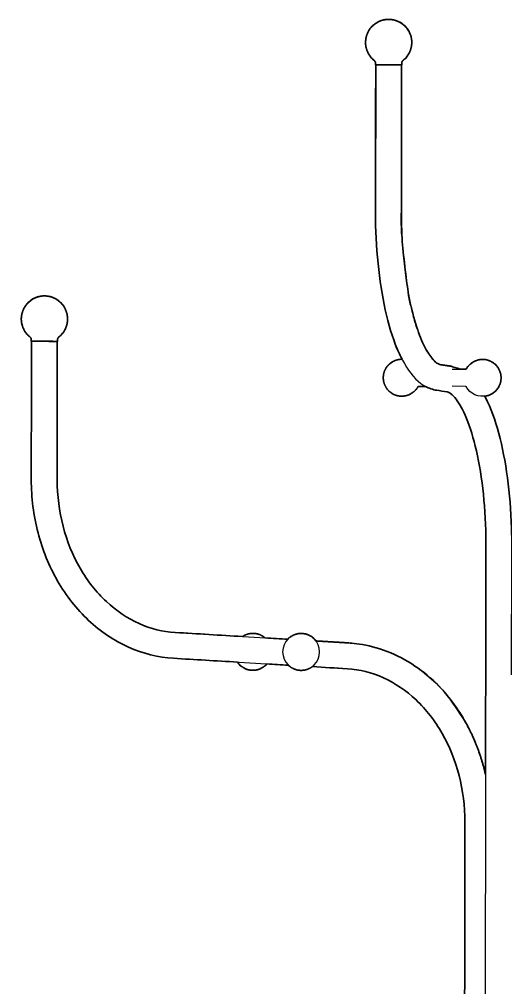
# Model space of a CAD drawing. Header units: millimetres. Extents: x 43 to 2212, y -454 to 621.
# Drawn here: x 528 to 791, y 94 to 619 of the extents above; entities that cross this region are included whole.
import ezdxf

# ---------------------------------------------------------------- set-up
doc = ezdxf.new("R2010")
doc.units = ezdxf.units.MM
doc.layers.add('Blocks', color=7, linetype='Continuous')
doc.layers.add('Blocks$Inner', color=7, linetype='Continuous', lineweight=25, true_color=0x007f00)
doc.layers.add('Blocks$Outline', color=7, linetype='Continuous', lineweight=35, true_color=0xff3f3f)

# ---------------------------------------------------------------- blocks, each defined once
blk = doc.blocks.new('Coat Tree Wall Rack Front')
at = {"layer": 'Blocks$Inner'}
for p, q in [((38.67, 631.39, 149.32), (38.56, 551.39, 149.32)), ((38.57, 631.49, 149.32), (38.57, 632.29, 149.32)), ((52.67, 631.37, 149.32), (52.56, 551.37, 149.32)), ((52.77, 632.27, 149.32), (52.77, 631.47, 149.32)), ((-147.69, 481.76, 149.32), (-147.69, 482.55, 149.32)), ((-133.49, 482.54, 149.32), (-133.49, 481.74, 149.32)), ((-147.59, 481.66, 149.32), (-147.69, 406.66, 149.32)), ((-133.59, 481.64, 149.32), (-133.69, 406.64, 149.32)), ((73.69, 469, 149.32), (79.35, 468.19, 149.32)), ((80.04, 466.49, 149.32), (87.36, 466.61, 149.32)), ((65.63, 457.24, 149.32), (61.91, 457.18, 149.32)), ((87.34, 457.14, 149.32), (80.02, 457.28, 149.32)), ((71.7, 455.15, 149.32), (77.35, 454.33, 149.32)), ((98.29, 371.39, 149.32), (97.58, -151.03, 149.32)), ((-69.83, 324, 149.32), (-8.94, 320.34, 149.32)), ((6.38, 319.41, 149.32), (24.19, 318.34, 149.32)), ((-70.67, 310.03, 149.32), (-8.62, 306.29, 149.32)), ((4.38, 305.51, 149.32), (23.35, 304.37, 149.32)), ((86.93, 221.41, 149.32), (86.41, -165.93, 149.32))]:
    blk.add_line(p, q, dxfattribs=at)
at = {"layer": 'Blocks$Inner', "extrusion": (0, 0, -1)}
blk.add_circle((1.67, 313.47, -149.32), 10, dxfattribs=at)
for centre, radius, start, end in [((-45.69, 643.47, -149.32), 12.5, 308.5681, 231.5882), ((140.57, 493.74, -149.32), 12.5, 308.5681, 231.5882), ((-52.77, 461.93, -149.32), 10, 209.1117, 90.9105), ((-96.5, 461.86, -149.32), 10, 27.728, 332.4458), ((-52.77, 461.93, -149.32), 10, 207.728, 209.1117), ((27.78, 313.53, -149.32), 10, 55.8955, 90), ((27.78, 313.53, -149.32), 10, 90, 130.9932), ((27.78, 313.53, -149.32), 10, 220.8292, 326.0595)]:
    blk.add_arc(centre, radius, start, end, dxfattribs=at)
at = {"layer": 'Blocks$Inner'}
for points, knots in [([(38.57, 632.29, 149.32), (38.57, 632.48, 149.32), (38.54, 632.68, 149.32), (38.42, 633.05, 149.32), (38.33, 633.22, 149.32), (38.12, 633.49, 149.32), (38.02, 633.6, 149.32), (37.9, 633.7, 149.32)], [25.359632, 25.359632, 25.359632, 25.359632, 25.943359, 25.943359, 26.516541, 26.516541, 26.971615, 26.971615, 26.971615, 26.971615]), ([(52.77, 631.47, 149.32), (52.77, 631.46, 149.32), (52.77, 631.45, 149.32), (52.76, 631.43, 149.32), (52.76, 631.42, 149.32), (52.75, 631.41, 149.32), (52.74, 631.4, 149.32), (52.73, 631.39, 149.32), (52.72, 631.39, 149.32), (52.71, 631.38, 149.32), (52.71, 631.38, 149.32), (52.7, 631.38, 149.32), (52.7, 631.38, 149.32), (52.69, 631.38, 149.32), (52.69, 631.38, 149.32), (52.69, 631.38, 149.32), (52.69, 631.38, 149.32), (52.68, 631.38, 149.32), (52.68, 631.38, 149.32), (52.68, 631.37, 149.32), (52.68, 631.37, 149.32), (52.68, 631.37, 149.32), (52.68, 631.37, 149.32), (52.67, 631.37, 149.32), (52.67, 631.37, 149.32), (52.67, 631.37, 149.32), (52.66, 631.37, 149.32), (52.63, 631.37, 149.32), (52.58, 631.37, 149.32), (52.34, 631.37, 149.32), (52.05, 631.37, 149.32), (51.26, 631.37, 149.32), (50.77, 631.38, 149.32), (49.64, 631.38, 149.32), (48.98, 631.38, 149.32), (47.6, 631.38, 149.32), (46.86, 631.38, 149.32), (45.38, 631.38, 149.32), (44.62, 631.38, 149.32), (43.18, 631.38, 149.32), (42.48, 631.39, 149.32), (41.23, 631.39, 149.32), (40.67, 631.39, 149.32), (39.74, 631.39, 149.32), (39.37, 631.39, 149.32), (38.85, 631.39, 149.32), (38.71, 631.39, 149.32), (38.67, 631.39, 149.32), (38.67, 631.39, 149.32), (38.67, 631.39, 149.32), (38.67, 631.39, 149.32), (38.67, 631.39, 149.32), (38.67, 631.39, 149.32), (38.66, 631.39, 149.32), (38.66, 631.39, 149.32), (38.66, 631.39, 149.32), (38.66, 631.39, 149.32), (38.65, 631.4, 149.32), (38.65, 631.4, 149.32), (38.65, 631.4, 149.32), (38.64, 631.4, 149.32), (38.64, 631.4, 149.32), (38.63, 631.4, 149.32), (38.62, 631.41, 149.32), (38.62, 631.41, 149.32), (38.6, 631.42, 149.32), (38.6, 631.43, 149.32), (38.58, 631.45, 149.32), (38.58, 631.46, 149.32), (38.57, 631.48, 149.32), (38.57, 631.49, 149.32), (38.57, 631.49, 149.32)], [2.406985, 2.406985, 2.406985, 2.406985, 2.439448, 2.439448, 2.471321, 2.471321, 2.503198, 2.503198, 2.518799, 2.518799, 2.533457, 2.533457, 2.543881, 2.543881, 2.549547, 2.549547, 2.557969, 2.557969, 2.567265, 2.567265, 2.583093, 2.583093, 2.6204, 2.6204, 2.732183, 2.732183, 3.06755, 3.06755, 4.076039, 4.076039, 6.354256, 6.354256, 8.583857, 8.583857, 10.814464, 10.814464, 13.044964, 13.044964, 15.27545, 15.27545, 17.505935, 17.505935, 19.736428, 19.736428, 21.966956, 21.966956, 24.197535, 24.197535, 24.319683, 24.319683, 24.380789, 24.380789, 24.397661, 24.397661, 24.410344, 24.410344, 24.421634, 24.421634, 24.431903, 24.431903, 24.440631, 24.440631, 24.45443, 24.45443, 24.477114, 24.477114, 24.507252, 24.507252, 24.539025, 24.539025, 24.56463, 24.56463, 24.56463, 24.56463]), ([(53.46, 633.68, 149.32), (53.3, 633.56, 149.32), (53.17, 633.41, 149.32), (52.96, 633.09, 149.32), (52.88, 632.91, 149.32), (52.79, 632.57, 149.32), (52.77, 632.42, 149.32), (52.77, 632.27, 149.32)], [88.717017, 88.717017, 88.717017, 88.717017, 89.300695, 89.300695, 89.873858, 89.873858, 90.328999, 90.328999, 90.328999, 90.328999]), ([(38.56, 551.39, 149.32), (38.57, 542.06, 149.32), (39.03, 532.73, 149.32), (40.82, 514.89, 149.32), (42.15, 506.38, 149.32), (45.6, 490.86, 149.32), (47.71, 483.85, 149.32), (52.69, 471.82, 149.32), (55.52, 466.77, 149.32), (62.38, 458.88, 149.32), (66.64, 455.88, 149.32), (71.7, 455.15, 149.32)], [80.000448, 80.000448, 80.000448, 80.000448, 80.304168, 80.304168, 80.607887, 80.607887, 80.911606, 80.911606, 81.215325, 81.215325, 81.519045, 81.519045, 81.519045, 81.519045]), ([(52.56, 551.37, 149.32), (52.57, 542.49, 149.32), (53.01, 533.62, 149.32), (54.7, 516.76, 149.32), (55.96, 508.77, 149.32), (59.13, 494.51, 149.32), (61.05, 488.23, 149.32), (65.14, 478.34, 149.32), (67.32, 474.63, 149.32), (71.03, 470.19, 149.32), (72.5, 469.34, 149.32), (73.44, 469.05, 149.32), (73.57, 469.02, 149.32), (73.69, 469, 149.32)], [79.999992, 79.999992, 79.999992, 79.999992, 80.303645, 80.303645, 80.607299, 80.607299, 80.910953, 80.910953, 81.201659, 81.201659, 81.467649, 81.467649, 81.51826, 81.51826, 81.51826, 81.51826]), ([(-147.69, 482.55, 149.32), (-147.69, 482.75, 149.32), (-147.72, 482.95, 149.32), (-147.84, 483.31, 149.32), (-147.93, 483.49, 149.32), (-148.14, 483.76, 149.32), (-148.24, 483.87, 149.32), (-148.36, 483.96, 149.32)], [25.359652, 25.359652, 25.359652, 25.359652, 25.943379, 25.943379, 26.516561, 26.516561, 26.971634, 26.971634, 26.971634, 26.971634]), ([(-132.8, 483.94, 149.32), (-132.96, 483.82, 149.32), (-133.09, 483.67, 149.32), (-133.3, 483.35, 149.32), (-133.38, 483.17, 149.32), (-133.47, 482.84, 149.32), (-133.49, 482.69, 149.32), (-133.49, 482.54, 149.32)], [88.717036, 88.717036, 88.717036, 88.717036, 89.300715, 89.300715, 89.873878, 89.873878, 90.329019, 90.329019, 90.329019, 90.329019]), ([(-133.49, 481.74, 149.32), (-133.49, 481.73, 149.32), (-133.49, 481.72, 149.32), (-133.5, 481.7, 149.32), (-133.5, 481.69, 149.32), (-133.51, 481.67, 149.32), (-133.52, 481.66, 149.32), (-133.53, 481.66, 149.32), (-133.54, 481.65, 149.32), (-133.55, 481.65, 149.32), (-133.55, 481.65, 149.32), (-133.56, 481.64, 149.32), (-133.56, 481.64, 149.32), (-133.57, 481.64, 149.32), (-133.57, 481.64, 149.32), (-133.57, 481.64, 149.32), (-133.57, 481.64, 149.32), (-133.58, 481.64, 149.32), (-133.58, 481.64, 149.32), (-133.58, 481.64, 149.32), (-133.58, 481.64, 149.32), (-133.58, 481.64, 149.32), (-133.58, 481.64, 149.32), (-133.59, 481.64, 149.32), (-133.59, 481.64, 149.32), (-133.59, 481.64, 149.32), (-133.6, 481.64, 149.32), (-133.63, 481.64, 149.32), (-133.68, 481.64, 149.32), (-133.92, 481.64, 149.32), (-134.21, 481.64, 149.32), (-135, 481.64, 149.32), (-135.49, 481.64, 149.32), (-136.62, 481.64, 149.32), (-137.28, 481.64, 149.32), (-138.66, 481.64, 149.32), (-139.4, 481.65, 149.32), (-140.88, 481.65, 149.32), (-141.64, 481.65, 149.32), (-143.08, 481.65, 149.32), (-143.78, 481.65, 149.32), (-145.02, 481.65, 149.32), (-145.59, 481.65, 149.32), (-146.52, 481.66, 149.32), (-146.89, 481.66, 149.32), (-147.41, 481.66, 149.32), (-147.55, 481.66, 149.32), (-147.59, 481.66, 149.32), (-147.59, 481.66, 149.32), (-147.59, 481.66, 149.32), (-147.59, 481.66, 149.32), (-147.59, 481.66, 149.32), (-147.59, 481.66, 149.32), (-147.6, 481.66, 149.32), (-147.6, 481.66, 149.32), (-147.6, 481.66, 149.32), (-147.6, 481.66, 149.32), (-147.61, 481.66, 149.32), (-147.61, 481.66, 149.32), (-147.61, 481.66, 149.32), (-147.62, 481.66, 149.32), (-147.62, 481.67, 149.32), (-147.63, 481.67, 149.32), (-147.64, 481.67, 149.32), (-147.64, 481.68, 149.32), (-147.66, 481.69, 149.32), (-147.66, 481.7, 149.32), (-147.68, 481.71, 149.32), (-147.68, 481.72, 149.32), (-147.69, 481.74, 149.32), (-147.69, 481.75, 149.32), (-147.69, 481.76, 149.32)], [2.406985, 2.406985, 2.406985, 2.406985, 2.439448, 2.439448, 2.471321, 2.471321, 2.503198, 2.503198, 2.518799, 2.518799, 2.533458, 2.533458, 2.543885, 2.543885, 2.54955, 2.54955, 2.55797, 2.55797, 2.567262, 2.567262, 2.583083, 2.583083, 2.620372, 2.620372, 2.732101, 2.732101, 3.067306, 3.067306, 4.075304, 4.075304, 6.353541, 6.353541, 8.583142, 8.583142, 10.813749, 10.813749, 13.044249, 13.044249, 15.274735, 15.274735, 17.50522, 17.50522, 19.735713, 19.735713, 21.966241, 21.966241, 24.19682, 24.19682, 24.319334, 24.319334, 24.380614, 24.380614, 24.397517, 24.397517, 24.410222, 24.410222, 24.421636, 24.421636, 24.431942, 24.431942, 24.440668, 24.440668, 24.454486, 24.454486, 24.477194, 24.477194, 24.507343, 24.507343, 24.539117, 24.539117, 24.56465, 24.56465, 24.56465, 24.56465]), ([(87.36, 466.61, 149.32), (87.46, 466.61, 149.32), (87.55, 466.63, 149.32), (87.68, 466.68, 149.32), (87.73, 466.71, 149.32), (87.76, 466.73, 149.32)], [7.3221807, 7.3221807, 7.3221807, 7.3221807, 7.4299602, 7.4299602, 7.5198005, 7.5198005, 7.5198005, 7.5198005]), ([(87.76, 466.73, 149.32), (87.76, 466.73, 149.32), (87.77, 466.73, 149.32), (87.8, 466.76, 149.32), (87.81, 466.76, 149.32), (87.79, 466.75, 149.32), (87.77, 466.72, 149.32), (87.72, 466.64, 149.32), (87.68, 466.59, 149.32), (87.64, 466.51, 149.32)], [7.5198005, 7.5198005, 7.5198005, 7.5198005, 7.5377396, 7.5377396, 7.645519, 7.645519, 7.7532985, 7.7532985, 7.8610779, 7.8610779, 7.8610779, 7.8610779]), ([(61.47, 457.03, 149.32), (61.47, 457.03, 149.32), (61.47, 457.03, 149.32), (61.48, 457.04, 149.32), (61.5, 457.06, 149.32), (61.55, 457.15, 149.32), (61.59, 457.2, 149.32), (61.62, 457.27, 149.32)], [4.0141217, 4.0141217, 4.0141217, 4.0141217, 4.0419839, 4.0419839, 4.1497633, 4.1497633, 4.2575428, 4.2575428, 4.2575428, 4.2575428]), ([(61.91, 457.18, 149.32), (61.81, 457.17, 149.32), (61.72, 457.15, 149.32), (61.57, 457.1, 149.32), (61.52, 457.07, 149.32), (61.47, 457.04, 149.32), (61.47, 457.03, 149.32), (61.47, 457.03, 149.32)], [3.7186456, 3.7186456, 3.7186456, 3.7186456, 3.826425, 3.826425, 3.9342045, 3.9342045, 4.0141217, 4.0141217, 4.0141217, 4.0141217]), ([(87.74, 457.02, 149.32), (87.72, 457.04, 149.32), (87.67, 457.07, 149.32), (87.54, 457.11, 149.32), (87.44, 457.13, 149.32), (87.34, 457.14, 149.32)], [61.3856399, 61.3856399, 61.3856399, 61.3856399, 61.4754803, 61.4754803, 61.5832597, 61.5832597, 61.5832597, 61.5832597]), ([(87.63, 457.23, 149.32), (87.67, 457.16, 149.32), (87.7, 457.11, 149.32), (87.76, 457.02, 149.32), (87.78, 457, 149.32), (87.79, 456.98, 149.32), (87.79, 456.99, 149.32), (87.76, 457.01, 149.32), (87.75, 457.02, 149.32), (87.74, 457.02, 149.32)], [61.0443625, 61.0443625, 61.0443625, 61.0443625, 61.1521419, 61.1521419, 61.2599214, 61.2599214, 61.3677008, 61.3677008, 61.3856399, 61.3856399, 61.3856399, 61.3856399]), ([(77.26, 454.35, 149.32), (77.99, 454.21, 149.32), (79.51, 453.51, 149.32), (83.24, 449.12, 149.32), (85.22, 445.9, 149.32), (89.08, 437.13, 149.32), (90.97, 431.44, 149.32), (94.25, 418.05, 149.32), (95.61, 410.28, 149.32), (97.55, 393.71, 149.32), (98.12, 384.92, 149.32), (98.28, 374.5, 149.32), (98.29, 372.95, 149.32), (98.29, 371.39, 149.32)], [87.261593, 87.261593, 87.261593, 87.261593, 87.559253, 87.559253, 87.824959, 87.824959, 88.113315, 88.113315, 88.416892, 88.416892, 88.720469, 88.720469, 88.77356, 88.77356, 88.77356, 88.77356]), ([(97.67, 451.93, 149.32), (97.85, 451.58, 149.32), (98.03, 451.24, 149.32), (100.94, 445.48, 149.32), (103.28, 439.06, 149.32), (107.22, 424.52, 149.32), (108.8, 416.41, 149.32), (111.13, 399.14, 149.32), (111.87, 389.98, 149.32), (112.25, 377.59, 149.32), (112.29, 374.48, 149.32), (112.29, 371.37, 149.32)], [0.538403, 0.538403, 0.538403, 0.538403, 0.558318, 0.558318, 0.8621, 0.8621, 1.165882, 1.165882, 1.469664, 1.469664, 1.570796, 1.570796, 1.570796, 1.570796]), ([(-147.69, 406.66, 149.32), (-147.67, 396.96, 149.32), (-146.44, 387.27, 149.32), (-141.62, 368.73, 149.32), (-138.03, 359.88, 149.32), (-128.79, 343.82, 149.32), (-123.13, 336.6, 149.32), (-110.17, 324.46, 149.32), (-102.88, 319.56, 149.32), (-87.31, 312.59, 149.32), (-79.03, 310.53, 149.32), (-70.67, 310.03, 149.32)], [75.000448, 75.000448, 75.000448, 75.000448, 75.30418, 75.30418, 75.607911, 75.607911, 75.911643, 75.911643, 76.215374, 76.215374, 76.519106, 76.519106, 76.519106, 76.519106]), ([(-133.69, 406.64, 149.32), (-133.67, 398.12, 149.32), (-132.58, 389.6, 149.32), (-128.36, 373.39, 149.32), (-125.24, 365.71, 149.32), (-117.29, 351.91, 149.32), (-112.48, 345.8, 149.32), (-101.66, 335.68, 149.32), (-95.67, 331.67, 149.32), (-83.07, 326.03, 149.32), (-76.47, 324.4, 149.32), (-69.83, 324, 149.32)], [74.999992, 74.999992, 74.999992, 74.999992, 75.303629, 75.303629, 75.607266, 75.607266, 75.910903, 75.910903, 76.214541, 76.214541, 76.518178, 76.518178, 76.518178, 76.518178]), ([(24.2, 318.34, 149.32), (32.55, 317.8, 149.32), (40.83, 315.71, 149.32), (56.38, 308.68, 149.32), (63.66, 303.74, 149.32), (76.57, 291.56, 149.32), (82.21, 284.31, 149.32), (91.41, 268.21, 149.32), (94.97, 259.35, 149.32), (97.63, 249.02, 149.32), (97.88, 247.96, 149.32), (98.12, 246.9, 149.32)], [17.845385, 17.845385, 17.845385, 17.845385, 18.149125, 18.149125, 18.452865, 18.452865, 18.756605, 18.756605, 19.060345, 19.060345, 19.094681, 19.094681, 19.094681, 19.094681]), ([(23.34, 304.37, 149.32), (29.98, 303.94, 149.32), (36.57, 302.27, 149.32), (49.15, 296.58, 149.32), (55.13, 292.54, 149.32), (65.92, 282.36, 149.32), (70.72, 276.22, 149.32), (78.62, 262.38, 149.32), (81.72, 254.69, 149.32), (85.88, 238.46, 149.32), (86.95, 229.94, 149.32), (86.93, 221.41, 149.32)], [19.005747, 19.005747, 19.005747, 19.005747, 19.309373, 19.309373, 19.612998, 19.612998, 19.916624, 19.916624, 20.220249, 20.220249, 20.523875, 20.523875, 20.523875, 20.523875])]:
    blk.add_open_spline(points, degree=3, knots=knots, dxfattribs=at)
for points, weights, knots in [([(48.57, 631.38, 149.32), (52.67, 631.38, 149.32), (52.67, 631.37, 149.32), (52.67, 631.37, 149.32), (45.67, 631.38, 149.32), (38.67, 631.39, 149.32), (38.67, 631.39, 149.32), (38.67, 631.4, 149.32), (42.77, 631.39, 149.32)], [0.881535409281, 0.78953876913, 1, 0.707106781187, 1, 0.707106781187, 1, 0.789538769159, 0.881535409255], [5.154475, 5.154475, 5.154475, 6.283185, 6.283185, 7.853982, 7.853982, 9.424778, 9.424778, 10.553489, 10.553489, 10.553489]), ([(41.08, 631.39, 149.32), (40.58, 631.39, 149.32), (40.58, 631.39, 149.32), (40.58, 631.39, 149.32), (40.86, 631.39, 149.32)], [0.878409547687, 0.913886631259, 1, 0.935066306601, 0.898923887752], [36.0918072, 36.0918072, 36.0918072, 36.5536361, 36.5536361, 36.9018777, 36.9018777, 36.9018777]), ([(47.26, 631.38, 149.32), (50.67, 631.38, 149.32), (50.67, 631.38, 149.32), (50.67, 631.38, 149.32), (45.67, 631.38, 149.32), (40.67, 631.39, 149.32), (40.67, 631.39, 149.32), (40.67, 631.39, 149.32), (45.67, 631.39, 149.32), (46.49, 631.39, 149.32), (47.26, 631.38, 149.32)], [0.900879176076, 0.770302559838, 1, 0.707106781187, 1, 0.707106781187, 1, 0.707106781187, 1, 0.936804221348, 0.900879176076], [1.909717, 1.909717, 1.909717, 3.141593, 3.141593, 4.712389, 4.712389, 6.283185, 6.283185, 7.853982, 7.853982, 8.192903, 8.192903, 8.192903]), ([(40.86, 631.39, 149.32), (40.91, 631.39, 149.32), (41.05, 631.39, 149.32), (41.06, 631.39, 149.32), (41.07, 631.39, 149.32)], [0.898923887654, 0.772040474674, 1, 0.980664577417, 0.963882020809], [36.901878, 36.901878, 36.901878, 38.124432, 38.124432, 38.228129, 38.228129, 38.228129]), ([(41.07, 631.39, 149.32), (41.09, 631.39, 149.32), (41.12, 631.39, 149.32), (41.62, 631.39, 149.32), (41.62, 631.39, 149.32), (41.62, 631.39, 149.32), (41.49, 631.39, 149.32)], [0.963882020812, 0.980664577418, 1, 0.707106781187, 1, 0.862663499448, 0.854120109643], [38.228129, 38.228129, 38.228129, 38.331826, 38.331826, 39.902622, 39.902622, 40.639162, 40.639162, 40.639162]), ([(41.31, 631.39, 149.32), (41.29, 631.39, 149.32), (41.26, 631.39, 149.32), (41.14, 631.39, 149.32), (41.08, 631.39, 149.32)], [0.928216334938, 0.958119805123, 1, 0.793220149814, 0.878409547781], [34.758235, 34.758235, 34.758235, 34.98284, 34.98284, 36.091807, 36.091807, 36.091807]), ([(41.82, 631.39, 149.32), (41.91, 631.39, 149.32), (41.91, 631.39, 149.32), (41.91, 631.39, 149.32), (41.41, 631.39, 149.32), (41.36, 631.39, 149.32), (41.31, 631.39, 149.32)], [0.859508689726, 0.883085294799, 1, 0.707106781187, 1, 0.958119805108, 0.928216334916], [32.335816, 32.335816, 32.335816, 32.962834, 32.962834, 34.53363, 34.53363, 34.758235, 34.758235, 34.758235]), ([(41.49, 631.39, 149.32), (41.44, 631.39, 149.32), (41.44, 631.39, 149.32), (41.44, 631.39, 149.32), (41.47, 631.39, 149.32)], [0.85412010627, 0.862663472336, 1, 0.886450343896, 0.860943179548], [40.639162, 40.639162, 40.639162, 41.375703, 41.375703, 41.984674, 41.984674, 41.984674]), ([(41.83, 631.39, 149.32), (41.78, 631.39, 149.32), (41.78, 631.39, 149.32), (41.78, 631.39, 149.32), (41.82, 631.39, 149.32)], [0.854612287426, 0.866006175459, 1, 0.88308535337, 0.859508713349], [30.990182, 30.990182, 30.990182, 31.708797, 31.708797, 32.335816, 32.335816, 32.335816]), ([(42.77, 631.39, 149.32), (44.16, 631.39, 149.32), (45.67, 631.39, 149.32), (46.81, 631.39, 149.32), (47.89, 631.38, 149.32)], [0.881535395713, 0.917567996538, 1, 0.936804237212, 0.900879194112], [10.5534887, 10.5534887, 10.5534887, 10.9955744, 10.9955744, 11.3344954, 11.3344954, 11.3344954]), ([(44.71, 631.39, 149.32), (44.72, 631.39, 149.32), (44.74, 631.39, 149.32), (44.87, 631.39, 149.32), (44.93, 631.39, 149.32)], [0.933506802431, 0.961761089368, 1, 0.789778423443, 0.881326286473], [42.741422, 42.741422, 42.741422, 42.946499, 42.946499, 44.073925, 44.073925, 44.073925]), ([(44.93, 631.39, 149.32), (45.06, 631.39, 149.32), (45.38, 631.39, 149.32), (45.74, 631.39, 149.32), (45.86, 631.39, 149.32)], [0.881326389485, 0.78977830517, 1, 0.768516354204, 0.902931778985], [44.073925, 44.073925, 44.073925, 45.201351, 45.201351, 46.442806, 46.442806, 46.442806]), ([(45.49, 631.38, 149.32), (45.45, 631.38, 149.32), (45.3, 631.38, 149.32), (45.29, 631.38, 149.32), (45.29, 631.38, 149.32)], [0.902931868023, 0.768516277536, 1, 0.984448058931, 0.970547660852], [28.896547, 28.896547, 28.896547, 30.138002, 30.138002, 30.221408, 30.221408, 30.221408]), ([(46.42, 631.38, 149.32), (46.29, 631.38, 149.32), (45.97, 631.38, 149.32), (45.6, 631.38, 149.32), (45.49, 631.38, 149.32)], [0.881326389415, 0.78977830525, 1, 0.768516354122, 0.90293177908], [26.527666, 26.527666, 26.527666, 27.655092, 27.655092, 28.896547, 28.896547, 28.896547]), ([(45.86, 631.39, 149.32), (45.9, 631.39, 149.32), (46.05, 631.39, 149.32), (46.05, 631.39, 149.32), (46.06, 631.39, 149.32)], [0.902931868023, 0.768516277535, 1, 0.984448058931, 0.970547660852], [46.442806, 46.442806, 46.442806, 47.684261, 47.684261, 47.767667, 47.767667, 47.767667]), ([(46.64, 631.38, 149.32), (46.62, 631.38, 149.32), (46.6, 631.38, 149.32), (46.48, 631.38, 149.32), (46.42, 631.38, 149.32)], [0.933506802431, 0.961761089368, 1, 0.789778423344, 0.88132628656], [25.195163, 25.195163, 25.195163, 25.40024, 25.40024, 26.527666, 26.527666, 26.527666]), ([(49.53, 631.38, 149.32), (49.44, 631.38, 149.32), (49.44, 631.38, 149.32), (49.44, 631.38, 149.32), (49.94, 631.38, 149.32), (49.99, 631.38, 149.32), (50.04, 631.38, 149.32)], [0.859508689714, 0.883085294768, 1, 0.707106781187, 1, 0.958119805142, 0.928216334965], [14.789557, 14.789557, 14.789557, 15.416575, 15.416575, 16.987371, 16.987371, 17.211976, 17.211976, 17.211976]), ([(49.52, 631.38, 149.32), (49.57, 631.38, 149.32), (49.57, 631.38, 149.32), (49.57, 631.38, 149.32), (49.53, 631.38, 149.32)], [0.854612287427, 0.86600617546, 1, 0.88308535337, 0.859508713349], [13.443923, 13.443923, 13.443923, 14.162538, 14.162538, 14.789557, 14.789557, 14.789557]), ([(50.28, 631.38, 149.32), (50.25, 631.38, 149.32), (50.23, 631.38, 149.32), (49.73, 631.38, 149.32), (49.73, 631.38, 149.32), (49.73, 631.38, 149.32), (49.86, 631.38, 149.32)], [0.963882020812, 0.980664577418, 1, 0.707106781187, 1, 0.862663499448, 0.854120109643], [20.68187, 20.68187, 20.68187, 20.785567, 20.785567, 22.356363, 22.356363, 23.092903, 23.092903, 23.092903]), ([(49.86, 631.38, 149.32), (49.91, 631.38, 149.32), (49.91, 631.38, 149.32), (49.91, 631.38, 149.32), (49.87, 631.38, 149.32)], [0.854120106285, 0.862663472457, 1, 0.886450343775, 0.860943179493], [23.092903, 23.092903, 23.092903, 23.829444, 23.829444, 24.438415, 24.438415, 24.438415]), ([(50.04, 631.38, 149.32), (50.06, 631.38, 149.32), (50.08, 631.38, 149.32), (50.21, 631.38, 149.32), (50.26, 631.38, 149.32)], [0.92821633479, 0.958119805019, 1, 0.793220149912, 0.8784095477], [17.211976, 17.211976, 17.211976, 17.436581, 17.436581, 18.545548, 18.545548, 18.545548]), ([(50.26, 631.38, 149.32), (50.76, 631.38, 149.32), (50.76, 631.38, 149.32), (50.76, 631.38, 149.32), (50.49, 631.38, 149.32)], [0.878409547743, 0.913886631327, 1, 0.935066306531, 0.898923887675], [18.5455484, 18.5455484, 18.5455484, 19.0073774, 19.0073774, 19.355619, 19.355619, 19.355619]), ([(50.49, 631.38, 149.32), (50.44, 631.38, 149.32), (50.3, 631.38, 149.32), (50.29, 631.38, 149.32), (50.28, 631.38, 149.32)], [0.898923887655, 0.772040474673, 1, 0.980664577417, 0.963882020811], [19.355619, 19.355619, 19.355619, 20.578174, 20.578174, 20.68187, 20.68187, 20.68187]), ([(-134.82, 481.64, 149.32), (-133.59, 481.64, 149.32), (-133.59, 481.64, 149.32), (-133.59, 481.64, 149.32), (-140.59, 481.65, 149.32), (-147.59, 481.66, 149.32), (-147.59, 481.66, 149.32), (-147.59, 481.66, 149.32), (-143.49, 481.66, 149.32)], [0.860760120053, 0.886040327881, 1, 0.707106781187, 1, 0.707106781187, 1, 0.789538769081, 0.881535409323], [5.672016, 5.672016, 5.672016, 6.283185, 6.283185, 7.853982, 7.853982, 9.424778, 9.424778, 10.553489, 10.553489, 10.553489]), ([(-145.63, 481.66, 149.32), (-145.63, 481.66, 149.32), (-145.63, 481.66, 149.32), (-145.63, 481.66, 149.32), (-145.51, 481.66, 149.32)], [0.950700213095, 0.972829636217, 1, 0.779751746228, 0.890745666558], [15.806997, 15.806997, 15.806997, 15.95294, 15.95294, 17.13598, 17.13598, 17.13598]), ([(-145.51, 481.66, 149.32), (-145.63, 481.66, 149.32), (-145.63, 481.66, 149.32), (-145.63, 481.66, 149.32), (-145.63, 481.66, 149.32)], [0.891448816099, 0.779057373402, 1, 0.973158865263, 0.951237247044], [17.13598, 17.13598, 17.13598, 18.320903, 18.320903, 18.464853, 18.464853, 18.464853]), ([(-136.47, 481.65, 149.32), (-135.59, 481.64, 149.32), (-135.59, 481.64, 149.32), (-135.59, 481.64, 149.32), (-140.59, 481.65, 149.32), (-145.59, 481.65, 149.32), (-145.59, 481.66, 149.32), (-145.59, 481.66, 149.32), (-140.59, 481.65, 149.32), (-137.96, 481.65, 149.32), (-136.47, 481.65, 149.32)], [0.860760120047, 0.886040327866, 1, 0.707106781187, 1, 0.707106781187, 1, 0.707106781187, 1, 0.82106645332, 0.860760120047], [2.530423, 2.530423, 2.530423, 3.141593, 3.141593, 4.712389, 4.712389, 6.283185, 6.283185, 7.853982, 7.853982, 8.813608, 8.813608, 8.813608]), ([(-145.5, 481.66, 149.32), (-145.19, 481.66, 149.32), (-145.19, 481.66, 149.32), (-145.19, 481.66, 149.32), (-145.51, 481.66, 149.32)], [0.891135534156, 0.779365942201, 1, 0.779057373423, 0.891448816078], [5.099917, 5.099917, 5.099917, 6.283185, 6.283185, 7.468108, 7.468108, 7.468108]), ([(-143.7, 481.66, 149.32), (-143.65, 481.66, 149.32), (-143.58, 481.66, 149.32), (-143.51, 481.66, 149.32), (-143.45, 481.66, 149.32)], [0.857012530973, 0.876060708959, 1, 0.87300658138, 0.856137449271], [19.227009, 19.227009, 19.227009, 19.8917, 19.8917, 20.57277, 20.57277, 20.57277]), ([(-143.45, 481.65, 149.32), (-143.5, 481.65, 149.32), (-143.57, 481.65, 149.32), (-143.64, 481.65, 149.32), (-143.69, 481.65, 149.32)], [0.856059297572, 0.872710153905, 1, 0.876357425823, 0.857104336736], [13.699256, 13.699256, 13.699256, 14.381916, 14.381916, 15.045015, 15.045015, 15.045015]), ([(-143.49, 481.66, 149.32), (-142.1, 481.66, 149.32), (-140.59, 481.65, 149.32), (-139.07, 481.65, 149.32), (-137.69, 481.65, 149.32)], [0.881535395747, 0.917567996576, 1, 0.917568027508, 0.881535422789], [10.5534887, 10.5534887, 10.5534887, 10.9955744, 10.9955744, 11.4376599, 11.4376599, 11.4376599]), ([(-143.45, 481.66, 149.32), (-143.32, 481.66, 149.32), (-143.14, 481.66, 149.32), (-142.64, 481.65, 149.32), (-142.64, 481.66, 149.32), (-142.64, 481.66, 149.32), (-142.65, 481.66, 149.32)], [0.856137436771, 0.873006534331, 1, 0.707106781187, 1, 0.969122417312, 0.944755228525], [20.57277, 20.57277, 20.57277, 21.25384, 21.25384, 22.824637, 22.824637, 22.990234, 22.990234, 22.990234]), ([(-142.64, 481.65, 149.32), (-142.63, 481.65, 149.32), (-142.63, 481.65, 149.32), (-142.63, 481.65, 149.32), (-143.13, 481.65, 149.32), (-143.31, 481.65, 149.32), (-143.45, 481.65, 149.32)], [0.94527227068, 0.96944954673, 1, 0.707106781187, 1, 0.8727101539, 0.856059297571], [11.281957, 11.281957, 11.281957, 11.4458, 11.4458, 13.016597, 13.016597, 13.699256, 13.699256, 13.699256]), ([(-142.65, 481.66, 149.32), (-142.65, 481.66, 149.32), (-142.65, 481.66, 149.32), (-142.65, 481.66, 149.32), (-142.52, 481.66, 149.32)], [0.944755168642, 0.969122379371, 1, 0.782845103579, 0.887693217202], [22.990234, 22.990234, 22.990234, 23.155832, 23.155832, 24.320441, 24.320441, 24.320441]), ([(-142.52, 481.65, 149.32), (-142.64, 481.65, 149.32), (-142.64, 481.65, 149.32), (-142.64, 481.65, 149.32), (-142.64, 481.65, 149.32)], [0.887990679119, 0.78253772935, 1, 0.969449546674, 0.945272270592], [9.951856, 9.951856, 9.951856, 11.118114, 11.118114, 11.281957, 11.281957, 11.281957]), ([(-142.52, 481.66, 149.32), (-141.59, 481.65, 149.32), (-140.59, 481.65, 149.32), (-139.58, 481.65, 149.32), (-138.66, 481.65, 149.32)], [0.887693217219, 0.924261677626, 1, 0.924569051872, 0.887990679153], [24.320441, 24.320441, 24.320441, 24.7266282, 24.7266282, 25.131167, 25.131167, 25.131167]), ([(-138.65, 481.65, 149.32), (-139.58, 481.65, 149.32), (-140.59, 481.65, 149.32), (-141.59, 481.65, 149.32), (-142.52, 481.65, 149.32)], [0.887693217198, 0.924261677604, 1, 0.924569051894, 0.887990679175], [41.8679424, 41.8679424, 41.8679424, 42.2741296, 42.2741296, 42.6786684, 42.6786684, 42.6786684]), ([(-138.66, 481.65, 149.32), (-138.53, 481.65, 149.32), (-138.53, 481.65, 149.32), (-138.53, 481.65, 149.32), (-138.53, 481.65, 149.32)], [0.887990679119, 0.78253772935, 1, 0.969449546675, 0.945272270593], [25.131167, 25.131167, 25.131167, 26.297425, 26.297425, 26.461268, 26.461268, 26.461268]), ([(-138.53, 481.65, 149.32), (-138.52, 481.65, 149.32), (-138.52, 481.65, 149.32), (-138.52, 481.65, 149.32), (-138.65, 481.65, 149.32)], [0.944755168639, 0.969122379369, 1, 0.78284510358, 0.887693217201], [40.537736, 40.537736, 40.537736, 40.703333, 40.703333, 41.867942, 41.867942, 41.867942]), ([(-138.53, 481.65, 149.32), (-138.54, 481.65, 149.32), (-138.54, 481.65, 149.32), (-138.54, 481.65, 149.32), (-138.04, 481.65, 149.32), (-137.86, 481.65, 149.32), (-137.73, 481.65, 149.32)], [0.945272270709, 0.969449546748, 1, 0.707106781187, 1, 0.872710153884, 0.856059297567], [26.461268, 26.461268, 26.461268, 26.625111, 26.625111, 28.195907, 28.195907, 28.878567, 28.878567, 28.878567]), ([(-137.72, 481.64, 149.32), (-137.86, 481.64, 149.32), (-138.03, 481.64, 149.32), (-138.53, 481.65, 149.32), (-138.53, 481.65, 149.32), (-138.53, 481.65, 149.32), (-138.53, 481.65, 149.32)], [0.856137436771, 0.873006534331, 1, 0.707106781187, 1, 0.969122417312, 0.944755228525], [38.120271, 38.120271, 38.120271, 38.801342, 38.801342, 40.372138, 40.372138, 40.537736, 40.537736, 40.537736]), ([(-137.73, 481.65, 149.32), (-137.67, 481.65, 149.32), (-137.6, 481.65, 149.32), (-137.53, 481.65, 149.32), (-137.48, 481.65, 149.32)], [0.856059297584, 0.872710153949, 1, 0.876357425779, 0.857104336722], [28.878567, 28.878567, 28.878567, 29.561227, 29.561227, 30.224326, 30.224326, 30.224326]), ([(-137.47, 481.64, 149.32), (-137.53, 481.64, 149.32), (-137.6, 481.64, 149.32), (-137.67, 481.64, 149.32), (-137.72, 481.64, 149.32)], [0.857012530966, 0.876060708936, 1, 0.873006581392, 0.856137449274], [36.77451, 36.77451, 36.77451, 37.439201, 37.439201, 38.120271, 38.120271, 38.120271]), ([(-135.67, 481.64, 149.32), (-135.99, 481.64, 149.32), (-135.99, 481.64, 149.32), (-135.99, 481.64, 149.32), (-135.67, 481.64, 149.32)], [0.891135534176, 0.779365942181, 1, 0.779057373442, 0.891448816058], [32.315291, 32.315291, 32.315291, 33.498559, 33.498559, 34.683482, 34.683482, 34.683482]), ([(-135.54, 481.64, 149.32), (-135.54, 481.64, 149.32), (-135.54, 481.64, 149.32), (-135.54, 481.64, 149.32), (-135.67, 481.64, 149.32)], [0.950700213138, 0.972829636243, 1, 0.779365942177, 0.89113553418], [30.986307, 30.986307, 30.986307, 31.132023, 31.132023, 32.315291, 32.315291, 32.315291]), ([(-135.67, 481.64, 149.32), (-135.54, 481.64, 149.32), (-135.54, 481.64, 149.32), (-135.54, 481.64, 149.32), (-135.54, 481.64, 149.32)], [0.891448816099, 0.779057373402, 1, 0.973158865264, 0.951237247045], [34.683482, 34.683482, 34.683482, 35.868405, 35.868405, 36.012355, 36.012355, 36.012355])]:
    blk.add_rational_spline(points, weights, degree=2, knots=knots, dxfattribs=at)
for points, weights in [([(41.47, 631.39, 149.32), (42.65, 631.39, 149.32), (44.71, 631.39, 149.32)], [0.860943152445, 0.829246258449, 0.93350680248]), ([(45.29, 631.38, 149.32), (43.2, 631.39, 149.32), (41.83, 631.39, 149.32)], [0.970547559176, 0.842423567141, 0.854612186699]), ([(46.06, 631.39, 149.32), (48.15, 631.38, 149.32), (49.52, 631.38, 149.32)], [0.970547559176, 0.842423567141, 0.854612186699]), ([(49.87, 631.38, 149.32), (48.69, 631.38, 149.32), (46.64, 631.38, 149.32)], [0.860943152445, 0.829246258449, 0.93350680248]), ([(47.89, 631.38, 149.32), (48.24, 631.38, 149.32), (48.57, 631.38, 149.32)], [0.900879176061, 0.889943925234, 0.88153540924]), ([(-143.69, 481.65, 149.32), (-145.35, 481.66, 149.32), (-145.63, 481.66, 149.32)], [0.857104336755, 0.834980207339, 0.950700213008]), ([(-145.63, 481.66, 149.32), (-145.35, 481.66, 149.32), (-143.7, 481.66, 149.32)], [0.951237247077, 0.835171275109, 0.857012530945]), ([(-137.69, 481.65, 149.32), (-135.92, 481.65, 149.32), (-134.82, 481.64, 149.32)], [0.881535409199, 0.839352727298, 0.86076012006]), ([(-137.48, 481.65, 149.32), (-135.82, 481.64, 149.32), (-135.54, 481.64, 149.32)], [0.857104336755, 0.834980207339, 0.950700213008]), ([(-135.54, 481.64, 149.32), (-135.82, 481.64, 149.32), (-137.47, 481.64, 149.32)], [0.951237247077, 0.835171275109, 0.857012530945]), ([(79.35, 468.19, 149.32), (79.41, 468.18, 149.32), (79.47, 468.17, 149.32)], [1, 0.996277247369, 0.992649129139]), ([(77.35, 454.33, 149.32), (77.28, 454.34, 149.32), (77.21, 454.35, 149.32)], [1, 0.995662101657, 0.9914526963]), ([(24.19, 318.34, 149.32), (24.19, 318.34, 149.32), (24.2, 318.34, 149.32)], [1, 0.999517251721, 0.99903609478]), ([(23.35, 304.37, 149.32), (23.34, 304.37, 149.32), (23.34, 304.37, 149.32)], [1, 0.9994359424, 0.998874057339])]:
    blk.add_rational_spline(points, weights, degree=2, dxfattribs=at)
for points in [[(79.47, 468.17, 149.32), (81.19, 467.89, 149.32), (82.86, 467.33, 149.32), (84.4, 466.56, 149.32)], [(77.21, 454.35, 149.32), (77.23, 454.35, 149.32), (77.24, 454.35, 149.32), (77.26, 454.35, 149.32)]]:
    blk.add_open_spline(points, degree=3, dxfattribs=at)
at = {"layer": 'Blocks$Outline'}
for points, weights, degree, knots in [([(38.67, 631.39, 149.32), (38.67, 631.39, 149.32), (38.67, 631.39, 149.32), (38.67, 631.39, 149.32), (38.67, 631.39, 149.32), (38.67, 631.39, 149.32), (38.67, 631.39, 149.32), (38.67, 631.39, 149.32), (38.66, 631.39, 149.32), (38.66, 631.39, 149.32), (38.66, 631.39, 149.32), (38.66, 631.39, 149.32), (38.65, 631.4, 149.32), (38.65, 631.4, 149.32), (38.65, 631.4, 149.32), (38.64, 631.4, 149.32), (38.64, 631.4, 149.32), (38.63, 631.4, 149.32), (38.62, 631.41, 149.32), (38.62, 631.41, 149.32), (38.6, 631.42, 149.32), (38.6, 631.43, 149.32), (38.58, 631.45, 149.32), (38.58, 631.46, 149.32), (38.57, 631.48, 149.32), (38.57, 631.49, 149.32), (38.57, 631.49, 149.32), (38.57, 631.76, 149.32), (38.57, 632.02, 149.32), (38.57, 632.29, 149.32), (38.57, 632.48, 149.32), (38.54, 632.68, 149.32), (38.42, 633.05, 149.32), (38.33, 633.22, 149.32), (38.12, 633.49, 149.32), (38.02, 633.6, 149.32), (37.9, 633.7, 149.32), (33.6, 637.13, 149.32), (32.07, 642.42, 149.32), (33.89, 647.61, 149.32), (35.71, 652.8, 149.32), (40.21, 655.98, 149.32), (45.71, 655.97, 149.32), (51.21, 655.96, 149.32), (55.69, 652.77, 149.32), (57.5, 647.58, 149.32), (59.3, 642.38, 149.32), (57.77, 637.1, 149.32), (53.46, 633.68, 149.32), (53.3, 633.56, 149.32), (53.17, 633.41, 149.32), (52.96, 633.09, 149.32), (52.88, 632.91, 149.32), (52.79, 632.57, 149.32), (52.77, 632.42, 149.32), (52.77, 632.27, 149.32), (52.77, 632, 149.32), (52.77, 631.74, 149.32), (52.77, 631.47, 149.32)], [1, 1, 1, 1, 1, 1, 1, 1, 1, 1, 1, 1, 1, 1, 1, 1, 1, 1, 1, 1, 1, 1, 1, 1, 1, 1, 1, 1, 1, 1, 1, 1, 1, 1, 1, 1, 1, 0.876903413698, 0.876903413698, 1, 0.876903413698, 0.876903413698, 1, 0.876903413698, 0.876903413698, 1, 0.876903413698, 0.876903413698, 1, 1, 1, 1, 1, 1, 1, 1, 1, 1, 1], 3, [24.274002, 24.274002, 24.274002, 24.274002, 24.274034, 24.319683, 24.319683, 24.380789, 24.380789, 24.397661, 24.397661, 24.410344, 24.410344, 24.421634, 24.421634, 24.431903, 24.431903, 24.440631, 24.440631, 24.45443, 24.45443, 24.477114, 24.477114, 24.507252, 24.507252, 24.539025, 24.539025, 24.56463, 24.56463, 24.56463, 25.359632, 25.359632, 25.359632, 25.943359, 25.943359, 26.516541, 26.516541, 26.971615, 26.971615, 26.971615, 42.407965, 42.407965, 42.407965, 57.844316, 57.844316, 57.844316, 73.280666, 73.280666, 73.280666, 88.717017, 88.717017, 88.717017, 89.300695, 89.300695, 89.873858, 89.873858, 90.328999, 90.328999, 90.328999, 91.124001, 91.124001, 91.124001, 91.124001]), ([(52.67, 631.37, 149.32), (52.64, 604.71, 149.32), (52.6, 578.04, 149.32), (52.56, 551.37, 149.32), (52.56, 551.37, 149.32), (52.57, 542.49, 149.32), (53.01, 533.62, 149.32), (54.7, 516.76, 149.32), (55.96, 508.77, 149.32), (59.13, 494.51, 149.32), (61.05, 488.23, 149.32), (65.14, 478.34, 149.32), (67.32, 474.63, 149.32), (71.03, 470.19, 149.32), (72.5, 469.34, 149.32), (73.44, 469.05, 149.32), (73.57, 469.02, 149.32), (73.69, 469, 149.32), (75.58, 468.73, 149.32), (77.46, 468.46, 149.32), (79.35, 468.19, 149.32), (79.39, 468.18, 149.32), (79.43, 468.18, 149.32), (79.47, 468.17, 149.32), (81.19, 467.89, 149.32), (82.86, 467.33, 149.32), (84.4, 466.56, 149.32)], [1, 1, 1, 1, 1, 1, 1, 1, 1, 1, 1, 1, 1, 1, 1, 1, 1, 1, 1, 1, 1, 0.997518164913, 0.995067874626, 0.992649129139, 0.992649129139, 0.992649129139, 0.992649129139], 3, [0.000058, 0.000058, 0.000058, 0.000058, 79.999987, 79.999987, 79.999987, 79.999992, 80.303641, 80.303641, 80.607295, 80.607295, 80.910948, 80.910948, 81.201655, 81.201655, 81.467645, 81.467645, 81.518256, 81.518256, 81.518256, 87.231627, 87.231627, 87.231627, 87.251592, 87.251592, 87.251592, 87.355681, 87.355681, 87.355681, 87.355681]), ([(-147.59, 481.66, 149.32), (-147.59, 481.66, 149.32), (-147.59, 481.66, 149.32), (-147.59, 481.66, 149.32), (-147.59, 481.66, 149.32), (-147.59, 481.66, 149.32), (-147.59, 481.66, 149.32), (-147.59, 481.66, 149.32), (-147.6, 481.66, 149.32), (-147.6, 481.66, 149.32), (-147.6, 481.66, 149.32), (-147.6, 481.66, 149.32), (-147.61, 481.66, 149.32), (-147.61, 481.66, 149.32), (-147.61, 481.66, 149.32), (-147.62, 481.66, 149.32), (-147.62, 481.67, 149.32), (-147.63, 481.67, 149.32), (-147.64, 481.67, 149.32), (-147.64, 481.68, 149.32), (-147.66, 481.69, 149.32), (-147.66, 481.7, 149.32), (-147.68, 481.71, 149.32), (-147.68, 481.72, 149.32), (-147.69, 481.74, 149.32), (-147.69, 481.75, 149.32), (-147.69, 481.76, 149.32), (-147.69, 482.02, 149.32), (-147.69, 482.29, 149.32), (-147.69, 482.55, 149.32), (-147.69, 482.75, 149.32), (-147.72, 482.95, 149.32), (-147.84, 483.31, 149.32), (-147.93, 483.49, 149.32), (-148.14, 483.76, 149.32), (-148.24, 483.87, 149.32), (-148.36, 483.96, 149.32), (-152.66, 487.39, 149.32), (-154.19, 492.68, 149.32), (-152.37, 497.87, 149.32), (-150.55, 503.07, 149.32), (-146.05, 506.25, 149.32), (-140.55, 506.24, 149.32), (-135.05, 506.23, 149.32), (-130.57, 503.04, 149.32), (-128.76, 497.84, 149.32), (-126.96, 492.65, 149.32), (-128.49, 487.36, 149.32), (-132.8, 483.94, 149.32), (-132.96, 483.82, 149.32), (-133.09, 483.67, 149.32), (-133.3, 483.35, 149.32), (-133.38, 483.17, 149.32), (-133.47, 482.84, 149.32), (-133.49, 482.69, 149.32), (-133.49, 482.54, 149.32), (-133.49, 482.27, 149.32), (-133.49, 482.01, 149.32), (-133.49, 481.74, 149.32)], [1, 1, 1, 1, 1, 1, 1, 1, 1, 1, 1, 1, 1, 1, 1, 1, 1, 1, 1, 1, 1, 1, 1, 1, 1, 1, 1, 1, 1, 1, 1, 1, 1, 1, 1, 1, 1, 0.876903413716, 0.876903413716, 1, 0.876903413716, 0.876903413716, 1, 0.876903413716, 0.876903413716, 1, 0.876903413716, 0.876903413716, 1, 1, 1, 1, 1, 1, 1, 1, 1, 1, 1], 3, [24.274044, 24.274044, 24.274044, 24.274044, 24.274076, 24.319334, 24.319334, 24.380614, 24.380614, 24.397517, 24.397517, 24.410222, 24.410222, 24.421636, 24.421636, 24.431942, 24.431942, 24.440668, 24.440668, 24.454486, 24.454486, 24.477194, 24.477194, 24.507343, 24.507343, 24.539117, 24.539117, 24.56465, 24.56465, 24.56465, 25.359652, 25.359652, 25.359652, 25.943379, 25.943379, 26.516561, 26.516561, 26.971634, 26.971634, 26.971634, 42.407985, 42.407985, 42.407985, 57.844335, 57.844335, 57.844335, 73.280686, 73.280686, 73.280686, 88.717036, 88.717036, 88.717036, 89.300715, 89.300715, 89.873878, 89.873878, 90.329019, 90.329019, 90.329019, 91.124021, 91.124021, 91.124021, 91.124021]), ([(61.51, 457.06, 149.32), (59.71, 453.84, 149.32), (56.54, 451.96, 149.32), (52.85, 451.93, 149.32), (49.16, 451.9, 149.32), (45.96, 453.73, 149.32), (44.11, 456.93, 149.32), (42.27, 460.13, 149.32), (42.28, 463.82, 149.32), (44.15, 467, 149.32), (46.02, 470.18, 149.32), (49.24, 471.98, 149.32), (52.92, 471.93, 149.32)], [0.999999846368, 0.909371077113, 0.909371128323, 1, 0.909371077113, 0.909371077113, 1, 0.909371077113, 0.909371077113, 1, 0.909435314741, 0.909371122644, 0.999807423709], 3, [4.499049, 4.499049, 4.499049, 4.499049, 15.049503, 15.049503, 15.049503, 25.599964, 25.599964, 25.599964, 36.150424, 36.150424, 36.150424, 46.693407, 46.693407, 46.693407, 46.693407]), ([(87.76, 466.73, 149.32), (90.05, 470.83, 149.32), (94.35, 472.69, 149.32), (98.9, 471.57, 149.32), (103.55, 470.42, 149.32), (106.5, 466.64, 149.32), (106.5, 461.85, 149.32), (106.49, 457.05, 149.32), (103.53, 453.28, 149.32), (98.87, 452.15, 149.32), (98.48, 452.05, 149.32), (98.07, 451.98, 149.32), (97.67, 451.93, 149.32)], [0.991859384386, 0.858084413247, 0.860797951785, 1, 0.858030465179, 0.858030465179, 1, 0.858030465179, 0.858030465179, 1, 0.986189251722, 0.97372200836, 0.962598269915], 3, [8.12026, 8.12026, 8.12026, 8.12026, 21.156899, 21.156899, 21.156899, 34.45272, 34.45272, 34.45272, 47.748541, 47.748541, 47.748541, 49.041954, 49.041954, 49.041954, 49.041954]), ([(-33.39, 321.81, 149.32), (-30.85, 323.53, 149.32), (-27.78, 323.53, 149.32), (-24.04, 323.53, 149.32), (-21.22, 321.07, 149.32)], [1, 0.956037842492, 1, 0.936693078236, 1], 2, [0, 0, 0, 5.952351, 5.952351, 13.107008, 13.107008, 13.107008]), ([(-8.94, 320.34, 149.32), (-5.98, 323.47, 149.32), (-1.67, 323.47, 149.32), (3.38, 323.47, 149.32), (6.38, 319.41, 149.32)], [0.853735165611, 0.848393900786, 1, 0.827091048005, 0.858335034757], 2, [7.577276, 7.577276, 7.577276, 15.707963, 15.707963, 24.981129, 24.981129, 24.981129]), ([(6.38, 319.41, 149.32), (12.31, 319.06, 149.32), (18.25, 318.7, 149.32), (24.19, 318.34, 149.32), (24.19, 318.34, 149.32), (24.19, 318.34, 149.32), (24.2, 318.34, 149.32), (32.55, 317.8, 149.32), (40.83, 315.71, 149.32), (56.38, 308.68, 149.32), (63.66, 303.74, 149.32), (76.57, 291.56, 149.32), (82.21, 284.31, 149.32), (91.41, 268.21, 149.32), (94.97, 259.35, 149.32), (97.63, 249.02, 149.32), (97.88, 247.96, 149.32), (98.12, 246.9, 149.32)], [1, 1, 1, 1, 0.999678167814, 0.999356866074, 0.99903609478, 0.99903609478, 0.99903609478, 0.99903609478, 0.99903609478, 0.99903609478, 0.99903609478, 0.99903609478, 0.99903609478, 0.99903609478, 0.99903609478, 0.99903609478], 3, [0, 0, 0, 0, 17.842796, 17.842796, 17.842796, 17.845385, 17.845385, 17.845385, 18.149125, 18.149125, 18.452865, 18.452865, 18.756605, 18.756605, 19.060345, 19.060345, 19.094681, 19.094681, 19.094681, 19.094681]), ([(-20.21, 306.99, 149.32), (-23.45, 303.25, 149.32), (-28.38, 303.54, 149.32), (-33.32, 303.84, 149.32), (-36.08, 307.94, 149.32)], [1, 0.896427788487, 1, 0.896427788487, 1], 2, [0, 0, 0, 9.183079, 9.183079, 18.366157, 18.366157, 18.366157]), ([(4.38, 305.51, 149.32), (1.7, 303.47, 149.32), (-1.67, 303.47, 149.32), (-5.72, 303.47, 149.32), (-8.62, 306.29, 149.32)], [0.857520704571, 0.877657325552, 1, 0.856366173671, 0.853607415392], 2, [40.56261, 40.56261, 40.56261, 47.12389, 47.12389, 54.827021, 54.827021, 54.827021])]:
    blk.add_rational_spline(points, weights, degree=degree, knots=knots, dxfattribs=at)
for points, knots in [([(52.92, 471.93, 149.32), (51.97, 473.77, 149.32), (51.06, 475.75, 149.32), (47.71, 483.85, 149.32), (45.6, 490.86, 149.32), (42.15, 506.38, 149.32), (40.82, 514.89, 149.32), (39.03, 532.73, 149.32), (38.57, 542.06, 149.32), (38.56, 551.39, 149.32), (38.6, 578.06, 149.32), (38.64, 604.73, 149.32), (38.67, 631.39, 149.32)], [-81.016949, -81.016949, -81.016949, -81.016949, -80.911557, -80.911557, -80.607838, -80.607838, -80.304119, -80.304119, -80.000399, -80.000399, -80.000399, -0.000057, -0.000057, -0.000057, -0.000057]), ([(52.77, 631.47, 149.32), (52.77, 631.46, 149.32), (52.77, 631.45, 149.32), (52.76, 631.43, 149.32), (52.76, 631.42, 149.32), (52.75, 631.41, 149.32), (52.74, 631.4, 149.32), (52.73, 631.39, 149.32), (52.72, 631.39, 149.32), (52.71, 631.38, 149.32), (52.71, 631.38, 149.32), (52.7, 631.38, 149.32), (52.7, 631.38, 149.32), (52.69, 631.38, 149.32), (52.69, 631.38, 149.32), (52.69, 631.38, 149.32), (52.69, 631.38, 149.32), (52.68, 631.38, 149.32), (52.68, 631.38, 149.32), (52.68, 631.37, 149.32), (52.68, 631.37, 149.32), (52.68, 631.37, 149.32), (52.68, 631.37, 149.32), (52.68, 631.37, 149.32), (52.67, 631.37, 149.32), (52.67, 631.37, 149.32), (52.67, 631.37, 149.32)], [2.4069847, 2.4069847, 2.4069847, 2.4069847, 2.439448, 2.439448, 2.4713211, 2.4713211, 2.5031984, 2.5031984, 2.5187986, 2.5187986, 2.5334567, 2.5334567, 2.5438812, 2.5438812, 2.5495466, 2.5495466, 2.5579691, 2.5579691, 2.5672651, 2.5672651, 2.5830931, 2.5830931, 2.6203999, 2.6203999, 2.697058, 2.697088, 2.697088, 2.697088, 2.697088]), ([(-36.08, 307.94, 149.32), (-47.61, 308.64, 149.32), (-59.14, 309.33, 149.32), (-70.67, 310.03, 149.32), (-79.03, 310.53, 149.32), (-87.31, 312.59, 149.32), (-102.88, 319.56, 149.32), (-110.17, 324.46, 149.32), (-123.13, 336.6, 149.32), (-128.79, 343.82, 149.32), (-138.03, 359.88, 149.32), (-141.62, 368.73, 149.32), (-146.44, 387.27, 149.32), (-147.67, 396.96, 149.32), (-147.69, 406.66, 149.32), (-147.65, 431.66, 149.32), (-147.62, 456.66, 149.32), (-147.59, 481.66, 149.32)], [-111.175034, -111.175034, -111.175034, -111.175034, -76.51908, -76.51908, -76.51908, -76.215349, -76.215349, -75.911617, -75.911617, -75.607886, -75.607886, -75.304154, -75.304154, -75.000423, -75.000423, -75.000423, -0.000057, -0.000057, -0.000057, -0.000057]), ([(-133.59, 481.64, 149.32), (-133.62, 456.64, 149.32), (-133.65, 431.64, 149.32), (-133.69, 406.64, 149.32), (-133.69, 406.64, 149.32), (-133.67, 398.12, 149.32), (-132.58, 389.6, 149.32), (-128.36, 373.39, 149.32), (-125.24, 365.71, 149.32), (-117.29, 351.91, 149.32), (-112.48, 345.8, 149.32), (-101.66, 335.68, 149.32), (-95.67, 331.67, 149.32), (-83.07, 326.03, 149.32), (-76.47, 324.4, 149.32), (-69.83, 324, 149.32), (-57.68, 323.27, 149.32), (-45.54, 322.54, 149.32), (-33.39, 321.81, 149.32)], [0.000058, 0.000058, 0.000058, 0.000058, 74.999967, 74.999967, 74.999967, 74.999972, 75.303604, 75.303604, 75.607241, 75.607241, 75.910878, 75.910878, 76.214515, 76.214515, 76.518153, 76.518153, 76.518153, 113.02549, 113.02549, 113.02549, 113.02549]), ([(-133.49, 481.74, 149.32), (-133.49, 481.73, 149.32), (-133.49, 481.72, 149.32), (-133.5, 481.7, 149.32), (-133.5, 481.69, 149.32), (-133.51, 481.67, 149.32), (-133.52, 481.66, 149.32), (-133.53, 481.66, 149.32), (-133.54, 481.65, 149.32), (-133.55, 481.65, 149.32), (-133.55, 481.65, 149.32), (-133.56, 481.64, 149.32), (-133.56, 481.64, 149.32), (-133.57, 481.64, 149.32), (-133.57, 481.64, 149.32), (-133.57, 481.64, 149.32), (-133.57, 481.64, 149.32), (-133.58, 481.64, 149.32), (-133.58, 481.64, 149.32), (-133.58, 481.64, 149.32), (-133.58, 481.64, 149.32), (-133.58, 481.64, 149.32), (-133.58, 481.64, 149.32), (-133.58, 481.64, 149.32), (-133.59, 481.64, 149.32), (-133.59, 481.64, 149.32), (-133.59, 481.64, 149.32)], [2.4069847, 2.4069847, 2.4069847, 2.4069847, 2.4394479, 2.4394479, 2.471321, 2.471321, 2.5031982, 2.5031982, 2.5187988, 2.5187988, 2.5334583, 2.5334583, 2.5438852, 2.5438852, 2.5495504, 2.5495504, 2.5579701, 2.5579701, 2.5672624, 2.5672624, 2.5830834, 2.5830834, 2.6203722, 2.6203722, 2.6970312, 2.6970612, 2.6970612, 2.6970612, 2.6970612]), ([(84.4, 466.56, 149.32), (85.39, 466.58, 149.32), (86.37, 466.6, 149.32), (87.36, 466.61, 149.32), (87.46, 466.61, 149.32), (87.55, 466.63, 149.32), (87.68, 466.68, 149.32), (87.73, 466.71, 149.32), (87.76, 466.73, 149.32)], [4.364095, 4.364095, 4.364095, 4.364095, 7.322181, 7.322181, 7.322181, 7.42996, 7.42996, 7.519801, 7.519801, 7.519801, 7.519801]), ([(65.63, 457.24, 149.32), (64.39, 457.22, 149.32), (63.15, 457.2, 149.32), (61.91, 457.18, 149.32), (61.81, 457.17, 149.32), (61.72, 457.15, 149.32), (61.58, 457.11, 149.32), (61.54, 457.08, 149.32), (61.51, 457.06, 149.32)], [0.000275, 0.000275, 0.000275, 0.000275, 3.718646, 3.718646, 3.718646, 3.826425, 3.826425, 3.91634, 3.91634, 3.91634, 3.91634]), ([(77.26, 454.35, 149.32), (75.4, 454.61, 149.32), (73.55, 454.88, 149.32), (71.7, 455.15, 149.32), (69.53, 455.46, 149.32), (67.5, 456.19, 149.32), (65.63, 457.24, 149.32), (65.63, 457.24, 149.32)], [-87.137065, -87.137065, -87.137065, -87.137065, -81.518996, -81.518996, -81.518996, -81.388735, -81.38873, -81.38873, -81.38873, -81.38873]), ([(98.12, 246.9, 149.32), (98.18, 288.4, 149.32), (98.23, 329.9, 149.32), (98.29, 371.39, 149.32), (98.29, 372.95, 149.32), (98.28, 374.5, 149.32), (98.12, 384.92, 149.32), (97.55, 393.71, 149.32), (95.61, 410.28, 149.32), (94.25, 418.05, 149.32), (90.97, 431.44, 149.32), (89.08, 437.13, 149.32), (85.22, 445.9, 149.32), (83.24, 449.12, 149.32), (79.51, 453.51, 149.32), (77.99, 454.21, 149.32), (77.26, 454.35, 149.32)], [-213.263116, -213.263116, -213.263116, -213.263116, -88.773511, -88.773511, -88.773511, -88.72042, -88.72042, -88.416844, -88.416844, -88.113267, -88.113267, -87.824911, -87.824911, -87.559205, -87.559205, -87.261544, -87.261544, -87.261544, -87.261544]), ([(97.67, 451.93, 149.32), (97.85, 451.58, 149.32), (98.03, 451.24, 149.32), (100.94, 445.48, 149.32), (103.28, 439.06, 149.32), (107.22, 424.52, 149.32), (108.8, 416.41, 149.32), (111.13, 399.14, 149.32), (111.87, 389.98, 149.32), (112.25, 377.59, 149.32), (112.29, 374.48, 149.32), (112.29, 371.37, 149.32), (112.26, 347.95, 149.32), (112.23, 324.53, 149.32), (112.19, 301.11, 149.32)], [0.538403, 0.538403, 0.538403, 0.538403, 0.558318, 0.558318, 0.8621, 0.8621, 1.165882, 1.165882, 1.469664, 1.469664, 1.570796, 1.570796, 1.570796, 71.835992, 71.835992, 71.835992, 71.835992]), ([(86.41, -165.93, 149.32), (86.58, -36.81, 149.32), (86.76, 92.3, 149.32), (86.93, 221.41, 149.32), (86.95, 229.94, 149.32), (85.88, 238.46, 149.32), (81.72, 254.69, 149.32), (78.62, 262.38, 149.32), (70.72, 276.22, 149.32), (65.92, 282.36, 149.32), (55.13, 292.54, 149.32), (49.15, 296.58, 149.32), (36.57, 302.27, 149.32), (29.98, 303.93, 149.32), (23.35, 304.37, 149.32)], [-407.86254, -407.86254, -407.86254, -407.86254, -20.523875, -20.523875, -20.523875, -20.220249, -20.220249, -19.916624, -19.916624, -19.612998, -19.612998, -19.309373, -19.309373, -19.005911, -19.005911, -19.005911, -19.005911])]:
    blk.add_open_spline(points, degree=3, knots=knots, dxfattribs=at)
for points in [[(-21.22, 321.07, 149.32), (-17.13, 320.83, 149.32), (-13.04, 320.58, 149.32), (-8.94, 320.34, 149.32)], [(-8.62, 306.29, 149.32), (-12.49, 306.52, 149.32), (-16.35, 306.76, 149.32), (-20.21, 306.99, 149.32)], [(23.35, 304.37, 149.32), (17.02, 304.75, 149.32), (10.7, 305.13, 149.32), (4.38, 305.51, 149.32)]]:
    blk.add_open_spline(points, degree=3, dxfattribs=at)

msp = doc.modelspace()

# ---------------------------------------------------------------- block references
at = {"layer": 'Blocks'}
msp.add_blockref('Coat Tree Wall Rack Front', (681.86, -37.42), dxfattribs=at)

doc.saveas('drawing.dxf')
